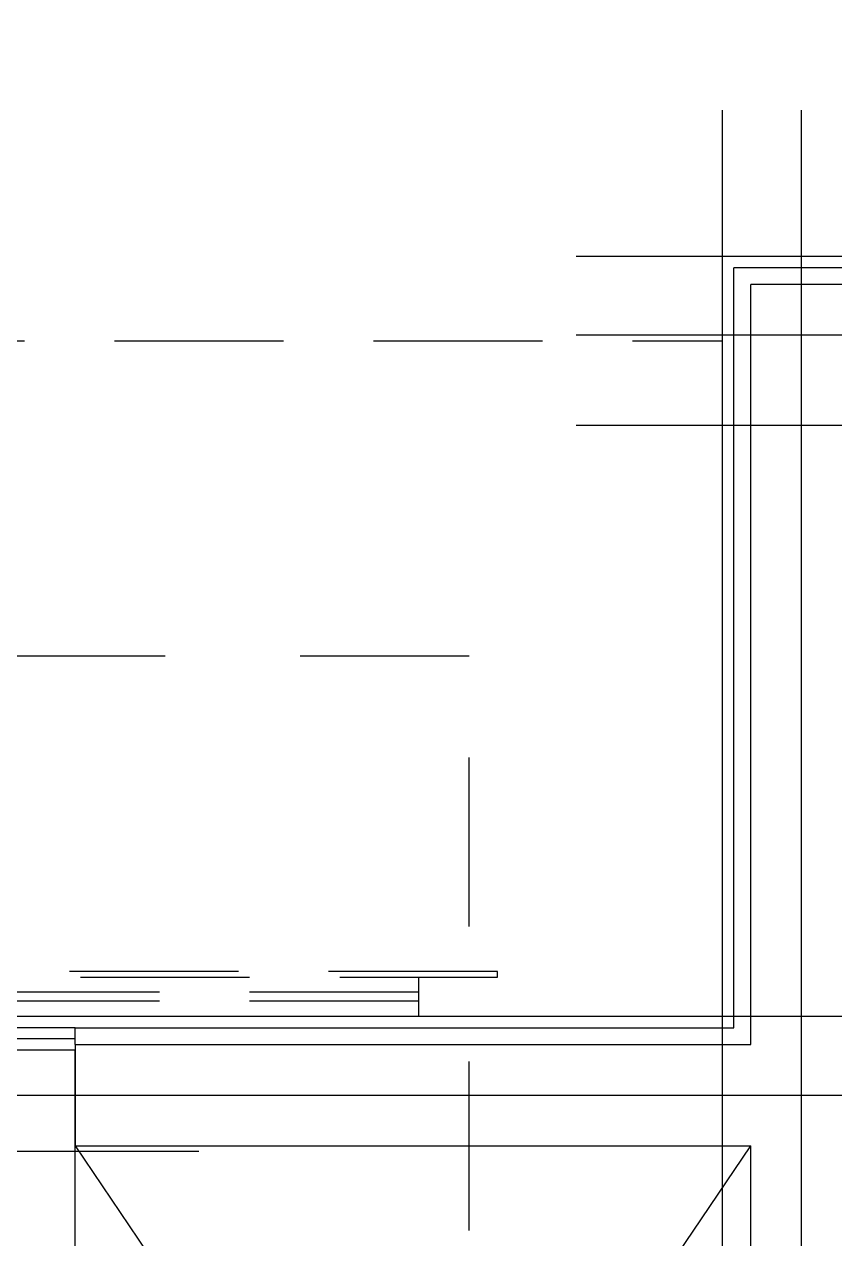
# Model space of a CAD drawing. Header units: millimetres. Extents: x 7086022 to 7120578, y 229555 to 276126.
# Drawn here: x 7108928 to 7109648, y 268008 to 269086 of the extents above; entities that cross this region are included whole.
import ezdxf
from ezdxf.xclip import XClip

# ---------------------------------------------------------------- set-up
doc = ezdxf.new("R2010")
doc.units = ezdxf.units.MM
doc.header["$LTSCALE"] = 100
doc.header["$XCLIPFRAME"] = 2
for name, pattern in [('ST-DASH', [2.7, 1.5, -1.2]), ('U-84C-EX$0$CEN', [62, 60, -1, 0, -1]), ('U-84C-EX$0$HID', [2.3, 1.5, -0.8]), ('U-84C-EX$0$HIDDEN2', [4.7625, 3.175, -1.5875])]:
    doc.linetypes.add(name, pattern=pattern)
for name, color, linetype in [('BP', 7, 'Continuous'), ('U-84C-EX$0$CEN', 1, 'U-84C-EX$0$CEN'), ('U-84C-EX$0$FIN', 5, 'Continuous'), ('U-84C-EX$0$FUR_미설치가구', 8, 'U-84C-EX$0$HID'), ('U-84C-EX$0$INSUL_line', 8, 'Continuous'), ('U-84C-EX$0$OPEN', 1, 'U-84C-EX$0$HIDDEN2'), ('U-84C-EX$0$WAL', 3, 'Continuous'), ('결로방지', 4, 'ST-DASH')]:
    doc.layers.add(name, color=color, linetype=linetype)
doc.layers.add('U-84C-EX$0$MC', color=152, linetype='Continuous', plot=False)

# ---------------------------------------------------------------- blocks, each defined once
blk = doc.blocks.new('U-84C-EX$0$드레스룸_1')
at = {"layer": 'U-84C-EX$0$FUR_미설치가구', "linetype": 'U-84C-EX$0$HID'}
for p, q in [((0, -1000), (0, 0, 0)), ((600, 0), (600, -1000)), ((0, -730, 0), (0, -270, 0)), ((13.5, -730, 0), (13.5, -270, 0)), ((21.5, -730, 0), (21.5, -270, 0)), ((35, -730, 0), (0, -730)), ((0, -1000, 0), (600, -1000))]:
    blk.add_line(p, q, dxfattribs=at)
at = {"layer": 'U-84C-EX$0$FUR_미설치가구', "linetype": 'U-84C-EX$0$HID', "elevation": 0}
blk.add_lwpolyline([(35, -800), (40, -800), (40, -200), (35, -200)], close=True, dxfattribs=at)
blk = doc.blocks.new('U-84C-EX')
at = {"layer": 'U-84C-EX$0$CEN'}
for p, q in [((12935, 225), (12935, 3020)), ((12985, 625), (12985, -510)), ((13660, -2170), (13660, -110)), ((11900, -310), (13860, -310))]:
    blk.add_line(p, q, dxfattribs=at)
at = {"layer": 'U-84C-EX$0$FIN'}
for p, q in [((13035, 335), (13035, 2160)), ((13045, 335), (13045, 2150)), ((13030, 335), (13045, 335)), ((13045, 335), (13045, -250)), ((13045, -250), (13720, -250)), ((13720, -1140), (13720, -250))]:
    blk.add_line(p, q, dxfattribs=at)
at = {"layer": 'U-84C-EX$0$INSUL_line'}
for p, q in [((13025, 335), (13025, 2170)), ((10195, 335), (13025, 335))]:
    blk.add_line(p, q, dxfattribs=at)
at = {"layer": 'U-84C-EX$0$MC'}
for p, q in [((13055, -510), (13055, 3020)), ((13580, -2170), (13580, -110)), ((13730, -2170), (13730, -110)), ((11900, -240), (13860, -240))]:
    blk.add_line(p, q, dxfattribs=at)
at = {"layer": 'U-84C-EX$0$OPEN'}
for p, q in [((12055, 335), (12940, -265)), ((12940, 335), (12055, -265))]:
    blk.add_line(p, q, dxfattribs=at)
at = {"layer": 'U-84C-EX$0$WAL'}
for p, q in [((12940, 335), (12940, -265)), ((13030, 335), (12940, 335)), ((13030, 335), (13030, -265)), ((12055, -265), (12940, -265)), ((13030, -265), (13705, -265)), ((13705, -1130), (13705, -265))]:
    blk.add_line(p, q, dxfattribs=at)
at = {"layer": 'U-84C-EX$0$FUR_미설치가구', "linetype": 'U-84C-EX$0$HID'}
blk.add_blockref('U-84C-EX$0$드레스룸_1', (13055, 760), dxfattribs=at)

msp = doc.modelspace()

# ---------------------------------------------------------------- block references
at = {"layer": 'BP'}
ref = msp.add_blockref('U-84C-EX', (7109308.1, 255149.9), dxfattribs=dict(at, rotation=90.00000000000001))
XClip(ref).set_block_clipping_path([(17025.0000000027, -7770.1978698205), (17025.0000000019, 3020), (4400.0000000005, 3020), (4400.0000000005, 2090.0000000009), (4294.9999999999, 2090), (4295.0000000005, 325.0000000009), (-0.0000000001, 325.0000000009), (-0.0000000001, -7770.1978698205)])

# ---------------------------------------------------------------- next in the draw order: linework, layer by layer
at = {"layer": '결로방지'}
msp.add_lwpolyline([(7109323.1, 266394.9), (7109323.1, 268524.9), (7107488.1, 268524.9), (7107488.1, 269709.9), (7108903.1, 269709.9), (7108903.1, 270974.9), (7114453.1, 270974.9), (7114453.1, 270609.9), (7114428.1, 270609.9), (7114428.1, 266394.9)], dxfattribs=at)

doc.saveas('drawing.dxf')
